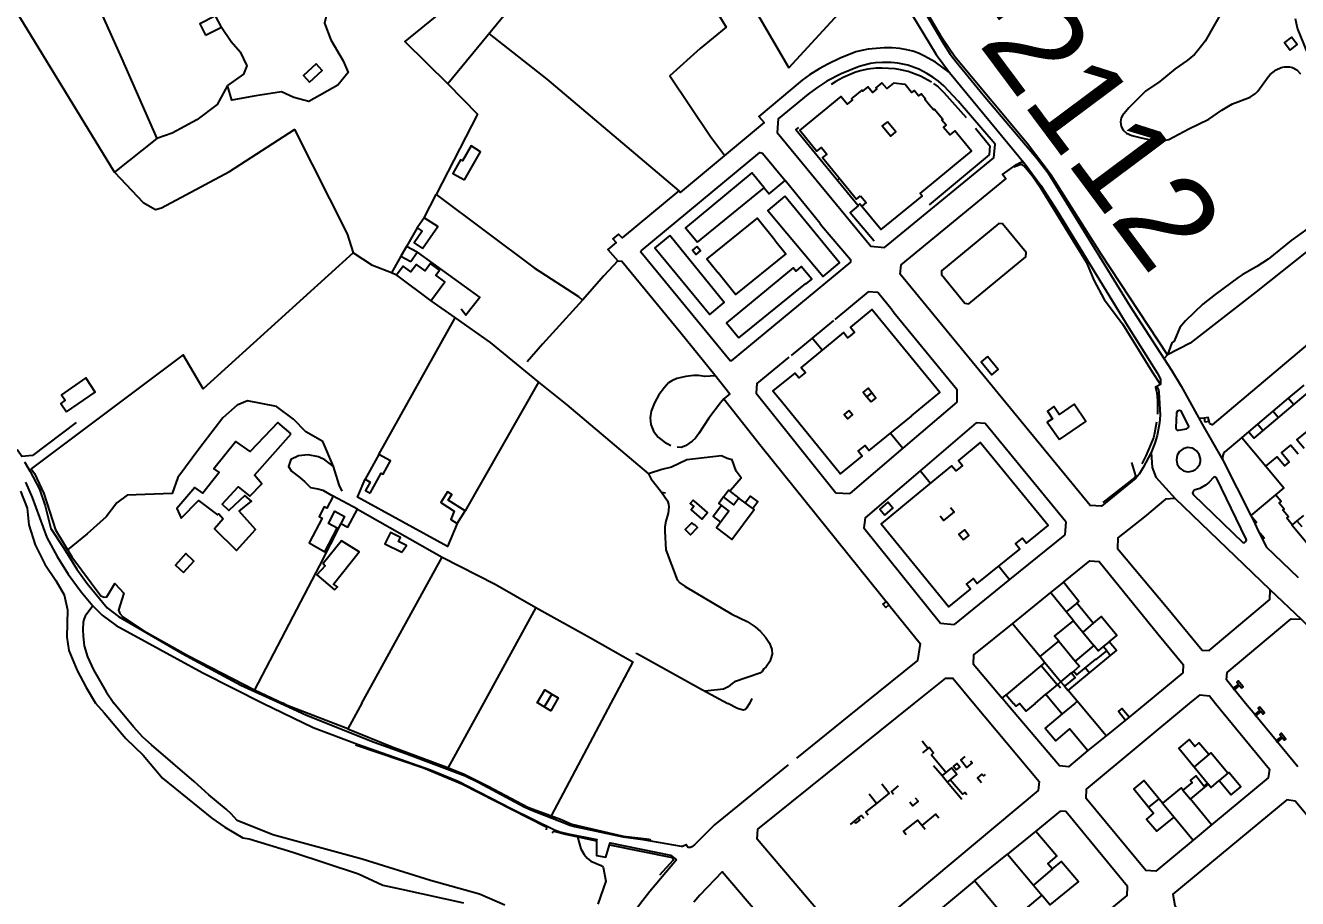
# Model space of a CAD drawing. Header units: millimetres. Extents: x 487814 to 495125, y 4392873 to 4398925.
# Drawn here: x 491349 to 491882, y 4397123 to 4397489 of the extents above; entities that cross this region are included whole.
import ezdxf

# ---------------------------------------------------------------- set-up
doc = ezdxf.new("R2010")
doc.units = ezdxf.units.MM
doc.layers.add('Cartografia_Base', color=8, linetype='Continuous')
doc.layers.add('Texto_Cartografia_Territorial', color=7, linetype='Continuous')
doc.styles.get("Standard").update_dxf_attribs({"font": 'arial.ttf'})

msp = doc.modelspace()

# ---------------------------------------------------------------- linework, layer by layer
at = {"layer": 'Cartografia_Base'}
for p, q in [((491681.73, 4397406.1, 125.61), (491667.26, 4397423.96, 126.45)), ((491690.06, 4397424.94, 127.32), (491689.14, 4397424.12, 127.32)), ((491516.1, 4397408.31, 136.35), (491521.17, 4397418.14, 135.92)), ((491513.2, 4397404.23, 136.35), (491508.72, 4397396.37, 136.41)), ((491681.73, 4397406.1, 126.38), (491682.45, 4397405.21, 126.37)), ((491506.4, 4397392.31, 136.44), (491502.43, 4397385.35, 136.5)), ((491504.57, 4397384.36, 135.17), (491502.43, 4397385.35, 136.5)), ((491518.91, 4397373.64, 135.17), (491529.07, 4397366.49, 134.14)), ((491497.18, 4397309.34, 133.88), (491529.07, 4397366.49, 134.14)), ((491687.48, 4397365.36, 126.01), (491678.58, 4397358.02, 126.2)), ((491712.13, 4397369.65, 124.33), (491713.5, 4397367.97, 124.33)), ((491713.5, 4397367.97, 125.6), (491739.22, 4397336.7, 125.62)), ((491678.58, 4397358.02, 126.2), (491669.82, 4397350.79, 126.39)), ((491682.73, 4397352.98, 126.81), (491678.58, 4397358.02, 126.2)), ((491739.22, 4397336.7, 124.47), (491739.15, 4397331.23, 124.39)), ((491884.51, 4397338.36, 126.98), (491877.94, 4397332.83, 126.48)), ((491739.15, 4397331.23, 125.11), (491716.49, 4397311.89, 125.46)), ((491877.94, 4397332.83, 126.48), (491871.49, 4397327.39, 125.08)), ((491880.16, 4397330.23, 126.48), (491877.94, 4397332.83, 126.48)), ((491842.7, 4397324.52, 122.47), (491840.61, 4397324.39, 122.49)), ((491871.49, 4397327.39, 125.08), (491865.13, 4397322.03, 124.68)), ((491873.7, 4397324.77, 125.08), (491871.49, 4397327.39, 125.08)), ((491711.4, 4397318.25, 126.74), (491716.49, 4397311.89, 125.46)), ((491865.13, 4397322.03, 124.68), (491861.33, 4397318.8, 124.27)), ((491867.32, 4397319.4, 124.68), (491865.13, 4397322.03, 124.68)), ((491657.2, 4397312.82, 126.69), (491707.28, 4397250.59, 125.48)), ((491716.49, 4397311.89, 125.46), (491694.38, 4397293.02, 125.81)), ((491728.02, 4397297.28, 126.1), (491723.79, 4397302.48, 126.02)), ((491688.48, 4397293.29, 124.87), (491694.38, 4397293.02, 124.64)), ((491488.22, 4397286.47, 134.83), (491523.62, 4397266.3, 133.35)), ((491784.83, 4397281.15, 123.19), (491784.34, 4397275.67, 123.19)), ((491862.3, 4397283.81, 126.68), (491863.93, 4397280.38, 126.68)), ((491881.61, 4397281.54, 126.99), (491879.61, 4397279.86, 126.97)), ((491784.34, 4397275.67, 124.01), (491761.21, 4397256.95, 124.3)), ((491865.34, 4397277.41, 126.68), (491867.1, 4397273.83, 126.77)), ((491490, 4397205.17, 127.88), (491523.62, 4397266.3, 133.35)), ((491756.69, 4397262.54, 126.09), (491761.21, 4397256.95, 124.3)), ((491761.21, 4397256.95, 124.3), (491737.99, 4397238.17, 124.61)), ((491783.79, 4397255.88, 124.57), (491778.43, 4397251.57, 124.57)), ((491707.28, 4397250.59, 124.54), (491709.54, 4397247.77, 124.54)), ((491870.38, 4397252.6, 122.18), (491883.4, 4397240.41, 122.17)), ((491789.38, 4397247.05, 123.97), (491784.98, 4397243.47, 123.97)), ((491732.33, 4397238.75, 123.78), (491737.99, 4397238.17, 123.65)), ((491788.04, 4397239.7, 125.32), (491791.87, 4397234.99, 125.32)), ((491796.23, 4397238.65, 125.82), (491791.87, 4397234.99, 125.32)), ((491791.87, 4397234.99, 125.32), (491796.51, 4397229.3, 125.33)), ((491781.83, 4397231.22, 125.44), (491788.75, 4397222.86, 125.44)), ((491802.94, 4397230.97, 125.25), (491800.5, 4397228.93, 125.25)), ((491802, 4397227.14, 125.23), (491803.58, 4397225.25, 125.24)), ((491605.09, 4397226.19, 125.77), (491604.82, 4397225.7, 125.77)), ((491776.08, 4397222.22, 125.47), (491782.77, 4397214.21, 125.47)), ((491788.17, 4397218.69, 125.48), (491787.17, 4397217.87, 125.48)), ((491792.98, 4397219.99, 125.57), (491794.71, 4397217.92, 125.59)), ((491445.04, 4397210.76, 127.53), (491456.96, 4397205.17, 127.36)), ((491781.18, 4397212.88, 125.29), (491776.5, 4397208.98, 125.29)), ((491784.3, 4397212.38, 125.52), (491785.81, 4397210.57, 125.52)), ((491854.94, 4397211.46, 128.46), (491855.43, 4397210.88, 128.46)), ((491653.33, 4397207.23, 124.79), (491652.38, 4397205.16, 124.79)), ((491789.61, 4397206, 125.53), (491788.61, 4397205.16, 125.53)), ((491378.54, 4397205.17, 124.37), (491382.05, 4397201.2, 124.37)), ((491540.9, 4397205.17, 126.26), (491526.22, 4397178.25, 124.74)), ((491594.24, 4397205.17, 126.11), (491569.32, 4397158.03, 124.48)), ((491700.44, 4397205.17, 124.08), (491671.96, 4397182.18, 124.46)), ((491788.61, 4397205.16, 125.53), (491783.33, 4397200.75, 125.04)), ((491863.93, 4397200.52, 128.45), (491864.42, 4397199.92, 128.45)), ((491811.29, 4397199.35, 126.83), (491809.81, 4397198.14, 126.8)), ((491724.63, 4397189.45, 123.34), (491727.23, 4397186.27, 123.38)), ((491801.68, 4397191.56, 125.08), (491794.03, 4397185.37, 125.08)), ((491872.94, 4397189.54, 128.44), (491873.42, 4397188.94, 128.44)), ((491724.98, 4397184.43, 123.38), (491727.23, 4397186.27, 123.38)), ((491729.41, 4397179.17, 123.38), (491733.02, 4397174.89, 123.38)), ((491844.66, 4397183.69, 125.22), (491838.52, 4397178.61, 125.22)), ((491852.7, 4397175.88, 125.18), (491849.03, 4397172.81, 125.18)), ((491735.3, 4397172.18, 123.3), (491741.25, 4397165.1, 122.93)), ((491833.81, 4397168.85, 124.76), (491836.98, 4397165.01, 124.8)), ((491844.16, 4397171.79, 124.46), (491844.58, 4397171.28, 124.46)), ((491823.77, 4397165.24, 125.28), (491819.48, 4397161.73, 125.28)), ((491825.33, 4397163.37, 124.81), (491830.19, 4397157.53, 124.8)), ((491696.22, 4397155.87, 126.38), (491694.47, 4397154.49, 126.38)), ((491725.87, 4397152.35, 127.87), (491724.47, 4397154.07, 127.87)), ((491845.83, 4397154.26, 124.39), (491838.19, 4397147.92, 124.39)), ((491610.53, 4397148.35, 123.47), (491610.89, 4397147.59, 123.53)), ((491772.28, 4397151.71, 125.39), (491760.41, 4397142.09, 125.59)), ((491746.52, 4397130.81, 125.84), (491760.41, 4397142.09, 125.59)), ((491760.41, 4397142.09, 125.59), (491771.23, 4397129.12, 124.55)), ((491779.25, 4397135.85, 124.11), (491771.23, 4397129.12, 124.55)), ((491771.23, 4397129.12, 124.55), (491774.78, 4397124.87, 124.55))]:
    msp.add_line(p, q, dxfattribs=at)
for points in [[(491655.03, 4397689.78, 129.11), (491663.43, 4397630.54, 126.64), (491667.38, 4397600.78, 126.11), (491670.56, 4397579.96, 126.13), (491672.18, 4397576.18, 126.01), (491674.92, 4397570.9, 125.88), (491689.6, 4397545.57, 125.09), (491717.82, 4397497.6, 124.97), (491730.56, 4397476.75, 124.55), (491736.08, 4397469.13, 124.44), (491767.79, 4397430.83, 123.46), (491774.36, 4397421.89, 123.33), (491781.13, 4397411.3, 123.06), (491811.22, 4397362.37, 122.67), (491823.11, 4397343.43, 122.52), (491824.45, 4397340.78, 122.45), (491824.41, 4397338.65, 122.45)], [(491660.04, 4397689.99, 129.65), (491665.8, 4397648.14, 128.03), (491675.68, 4397579.38, 125.91), (491676.8, 4397576.94, 125.91), (491685.7, 4397561.45, 125.63), (491707.87, 4397524.45, 124.93), (491718.52, 4397506.16, 124.39), (491723.36, 4397498.52, 124.8), (491733.74, 4397480.98, 124.51), (491736.39, 4397476.93, 124.44), (491738.84, 4397473.63, 124.33), (491750.2, 4397459.87, 124.07), (491772.56, 4397433.41, 123.6), (491777.29, 4397427.35, 123.41), (491811.6, 4397371.54, 122.57), (491829.05, 4397344.62, 122.52), (491833.1, 4397337.96, 122.52), (491840.4, 4397324.83, 122.45), (491841.83, 4397321.95, 122.45), (491850.56, 4397306.88, 122.43), (491862.3, 4397283.81, 122.52)], [(491668.79, 4397471.21, 127.75), (491707.15, 4397513.06, 127.14), (491675.61, 4397567.18, 128.2), (491674, 4397569.65, 127.97), (491672.3, 4397570.12, 127.99), (491669.54, 4397570.38, 127.81), (491666.59, 4397569.88, 127.81), (491646.42, 4397552.02, 130.33), (491636.5, 4397542.43, 131.41), (491635.13, 4397538.13, 132.46), (491631.47, 4397535.34, 132.76), (491668.79, 4397471.21, 127.75)], [(491576.6, 4397537.98, 136.01), (491582.89, 4397533.45, 134.72), (491526.05, 4397464.39, 134.16)], [(491911.28, 4397420.3, 134.76), (491913.43, 4397410.48, 133.84), (491905.61, 4397405.25, 132.99), (491900.08, 4397405.36, 129.89), (491896.48, 4397402.74, 128.44), (491864.49, 4397377.39, 125.22), (491836.85, 4397355.93, 123.84), (491827.38, 4397351.05, 123.84), (491799.57, 4397393.22, 124.15), (491778.63, 4397426.23, 124.03), (491768.64, 4397439.41, 124.69), (491738.32, 4397475.69, 125.34), (491733.02, 4397483.53, 125.34), (491718.72, 4397507.78, 125.34), (491702.74, 4397536, 126.1)], [(491426.1, 4397503.04, 128.1), (491438.22, 4397509.78, 128.36), (491468.33, 4397530.67, 128.95), (491481.36, 4397509.1, 129.5), (491485.18, 4397501.24, 129.69), (491475.74, 4397495.63, 129.71), (491474.39, 4397489.79, 129.78), (491477.09, 4397482.82, 129.93), (491482.25, 4397474.06, 130), (491484.28, 4397469.12, 130), (491480.01, 4397463.95, 130), (491467.88, 4397456.99, 129.91), (491461.59, 4397458.78, 129.6), (491456.42, 4397461.03, 129.32), (491445.64, 4397459.46, 128.71), (491435.53, 4397457.66, 128.2), (491433.73, 4397463.73, 128.11)], [(491619.88, 4397526.33, 131.39), (491629.06, 4397510.5, 130.65), (491642.58, 4397488.22, 129.7), (491631.71, 4397479.21, 130), (491618.98, 4397467.8, 130.19), (491635.95, 4397442.35, 127.85), (491641.89, 4397434.55, 127.04)], [(491370.21, 4397517.81, 130.95), (491389.43, 4397475.16, 130.42), (491404.13, 4397441.63, 130.15), (491386.5, 4397427.51, 129.28), (491342.21, 4397500.03, 129.96)], [(491523, 4397494.36, 134.03), (491508.08, 4397482.18, 132.58), (491526.05, 4397464.39, 134.16)], [(491851.2, 4397496.51, 125), (491843.2, 4397482.37, 124.63), (491840.1, 4397478.37, 124.49), (491838.64, 4397476.78, 124.43), (491835.56, 4397474.2, 124.31), (491830.63, 4397470.74, 124.1), (491824.15, 4397465.47, 123.77), (491818.17, 4397461.33, 123.48), (491811.15, 4397454.46, 123.08), (491808.48, 4397451.19, 122.95), (491808.02, 4397450.28, 122.95), (491807.67, 4397448.53, 122.95), (491807.95, 4397446.59, 122.94), (491808.76, 4397445.06, 122.92), (491810.19, 4397443.83, 122.88), (491812.5, 4397442.76, 122.84), (491816.31, 4397441.8, 122.84), (491822.88, 4397440.51, 122.99), (491825.36, 4397440.55, 123.06), (491827.98, 4397441.21, 123.15), (491836.3, 4397445.61, 123.51), (491844.73, 4397449.63, 123.86), (491850.17, 4397453.44, 124.13), (491852.86, 4397455.16, 124.25), (491854.6, 4397456.07, 124.33), (491861.98, 4397458.85, 124.64), (491864.29, 4397460.46, 124.76), (491865.2, 4397461.33, 124.82), (491869.51, 4397467.43, 125.26), (491870.37, 4397468.37, 125.45), (491872.82, 4397470.33, 125.88), (491875.03, 4397471.26, 126.18), (491876.42, 4397471.59, 126.37), (491878.54, 4397471.6, 126.62), (491879.66, 4397471.33, 126.75), (491881.52, 4397470.31, 126.94), (491883.13, 4397468.65, 127.01)], [(491424.6, 4397484.79, 134.6), (491431.19, 4397488.2, 134.6), (491428.71, 4397492.97, 134.6), (491422.12, 4397489.56, 134.6), (491424.6, 4397484.79, 134.6)], [(491431.19, 4397488.2, 128), (491435.3, 4397482.15, 128.2), (491439.12, 4397477.88, 128.39), (491441.82, 4397472.04, 128.52), (491440.47, 4397468.44, 128.45), (491433.73, 4397463.73, 128.11)], [(491893.22, 4397459.64, 127.85), (491881.77, 4397487.8, 126.97), (491880.95, 4397491.65, 126.87)], [(491543.32, 4397485.37, 133.95), (491567.46, 4397466.35, 133.54), (491622.82, 4397419.67, 129.43), (491598.97, 4397399.98, 128.88), (491597.52, 4397401.54, 129.22), (491595.12, 4397399.56, 130.17), (491596.45, 4397397.98, 129.32), (491593.08, 4397395.16, 129.39), (491597.19, 4397390.34, 128.99), (491591.36, 4397384.02, 129.46), (491582.46, 4397373.96, 130.15)], [(491878.73, 4397478.56, 126.64), (491881.75, 4397480.88, 126.97), (491879.35, 4397484.01, 126.7), (491876.33, 4397481.69, 126.37), (491878.73, 4397478.56, 126.64)], [(491736.08, 4397469.13, 124.44), (491730.29, 4397473.5, 124.58), (491725.36, 4397476.23, 124.76), (491723.07, 4397477.27, 124.77), (491720.68, 4397478.08, 124.83), (491718.18, 4397478.72, 124.91), (491715.36, 4397479.17, 125), (491712.09, 4397479.46, 125.15), (491708.77, 4397479.52, 125.29), (491702.04, 4397478.96, 125.38), (491699.34, 4397478.45, 125.39), (491696.93, 4397477.77, 125.45), (491690.38, 4397475.19, 125.73), (491685.19, 4397472.7, 125.94), (491681.46, 4397470.66, 125.99), (491677.48, 4397468.23, 126.21), (491674.4, 4397465.98, 126.39), (491656.31, 4397450.8, 127.02), (491658.51, 4397448.28, 126.93), (491623.35, 4397419.03, 127.74), (491622.82, 4397419.67, 127.74)], [(491468.15, 4397465.19, 134.48), (491473.42, 4397470.01, 134.48), (491470.91, 4397472.75, 134.48), (491465.64, 4397467.94, 134.48), (491468.15, 4397465.19, 134.48)], [(491739.79, 4397457.23, 124.32), (491733.75, 4397463.56, 124.6), (491731.44, 4397465.6, 124.69), (491729.07, 4397467.3, 124.78), (491726.59, 4397468.83, 124.88), (491723.3, 4397470.54, 125), (491718.67, 4397472.19, 125.09), (491714.44, 4397473.09, 125.21), (491711.66, 4397473.33, 125.27), (491708.02, 4397473.41, 125.36), (491705.08, 4397473.26, 125.43), (491703.04, 4397472.97, 125.52), (491698.22, 4397471.67, 125.71), (491690.73, 4397468.68, 125.96), (491684.76, 4397465.53, 126.12), (491680.54, 4397462.84, 126.25), (491676.95, 4397460.18, 126.25), (491664.38, 4397449.84, 126.87), (491663.9, 4397444.09, 126.99), (491703.13, 4397396.47, 124.61), (491708.85, 4397395.89, 124.4), (491754.69, 4397433.54, 123.75), (491755.22, 4397439.18, 123.86), (491739.79, 4397457.23, 124.32)], [(491728.51, 4397465.17, 126.13), (491723.99, 4397467.62, 126.23), (491718.8, 4397469.56, 126.37), (491715.6, 4397470.34, 126.46), (491713.32, 4397470.72, 126.52), (491707.73, 4397471.05, 126.66), (491705.36, 4397470.95, 126.72), (491701.96, 4397470.53, 126.81), (491698.73, 4397469.84, 126.89), (491696.52, 4397469.19, 126.95), (491691.51, 4397467.14, 127.09), (491688.51, 4397465.49, 127.18), (491686.51, 4397464.17, 127.24)], [(491433.73, 4397463.73, 128.11), (491429.46, 4397455.86, 127.89), (491420.93, 4397449.35, 127.76), (491410.59, 4397443.73, 127.56), (491404.13, 4397441.63, 127.47)], [(491526.05, 4397464.39, 134.16), (491538.48, 4397451.69, 134.45), (491521.17, 4397418.14, 135.92)], [(491698.88, 4397417.52, 123.75), (491701.19, 4397414.71, 123.41), (491699.44, 4397413.28, 125.93), (491707.48, 4397403.42, 124.51), (491724.6, 4397417.49, 124.57), (491723.8, 4397418.48, 124.64), (491745.33, 4397436.27, 124.32), (491738.37, 4397444.79, 125.01), (491736.23, 4397443.05, 125.04), (491733.61, 4397446.2, 125.3), (491734.71, 4397447.11, 125.28), (491732.94, 4397449.24, 125.45), (491733.24, 4397449.5, 125.45), (491729.61, 4397453.86, 125.46), (491729.33, 4397453.62, 125.47), (491727.56, 4397455.72, 125.57), (491725.8, 4397457.86, 125.67), (491726.07, 4397458.08, 125.66), (491724.21, 4397460.31, 125.53), (491723.14, 4397459.43, 125.57), (491721.26, 4397461.68, 125.27), (491720.25, 4397460.85, 125.34), (491717.54, 4397464.1, 125.31), (491712.59, 4397464.67, 125.39), (491709.87, 4397462.46, 125.77), (491707.73, 4397464.89, 125.34), (491705.26, 4397462.84, 125.97), (491705.64, 4397462.38, 125.97), (491703.83, 4397460.87, 126.08), (491701.92, 4397463.16, 126.1), (491699.73, 4397461.34, 126.25), (491699.34, 4397461.82, 126.25), (491695.63, 4397458.74, 126.32), (491695, 4397458.21, 126.32), (491695.41, 4397457.72, 126.31), (491693.24, 4397455.93, 126.29), (491690.66, 4397459.09, 126.3), (491673.43, 4397445.03, 127.12), (491680.56, 4397436.29, 125.96), (491682.45, 4397437.85, 125.98), (491684.71, 4397435.07, 125.97), (491682.95, 4397433.63, 125.94), (491697.22, 4397416.16, 124.83), (491698.88, 4397417.52, 123.75)], [(491729.46, 4397464.53, 126.07), (491731.36, 4397463.19, 126.64), (491733.76, 4397460.77, 126.42), (491743.08, 4397450.42, 125.62)], [(491993.02, 4397453.85, 140.36), (491992.45, 4397452.38, 140.36), (491994.71, 4397451.5, 140.5), (491995.63, 4397447.65, 140.24), (491846.13, 4397321.76, 122.41), (491845.09, 4397322.11, 122.59), (491844.78, 4397323.25, 122.59)], [(491386.5, 4397427.51, 127.02), (491398.47, 4397414.76, 127.22), (491403.63, 4397411.84, 127.46), (491406.11, 4397412.51, 127.55), (491434.63, 4397427.79, 128.35), (491461.82, 4397445.31, 129.63), (491483.83, 4397401.73, 130.94), (491486.33, 4397393.71, 131.18)], [(491672.84, 4397446.2, 127.37), (491671.73, 4397445.29, 127.25), (491697.82, 4397413.54, 125.93), (491698.61, 4397414.25, 125.93), (491699.44, 4397413.28, 125.93)], [(491710.09, 4397448.56, 129.11), (491707.95, 4397446.8, 129.11), (491711.46, 4397442.54, 129.11), (491713.6, 4397444.31, 129.11), (491710.09, 4397448.56, 129.11)], [(491746.92, 4397445.93, 125.34), (491753, 4397438.46, 125.4), (491752.65, 4397434.69, 125.42), (491727.59, 4397413.84, 125.42)], [(491532.97, 4397424.2, 133.03), (491539.64, 4397436.04, 132.86), (491535.77, 4397438.54, 132.66), (491532.16, 4397432.15, 132.76), (491531.37, 4397432.6, 132.72), (491528.16, 4397426.9, 132.8), (491532.97, 4397424.2, 133.03)], [(491682.45, 4397405.21, 125.61), (491694.7, 4397390.98, 124.99), (491694.65, 4397389.75, 124.51), (491644.66, 4397348.48, 125.96), (491644.29, 4397348.47, 125.99), (491606.9, 4397394.01, 127.76), (491607.02, 4397394.55, 127.77), (491656.66, 4397435.64, 125.61), (491657.77, 4397435.46, 125.61), (491667.26, 4397423.96, 126.45)], [(491820.5, 4397310.1, 122.65), (491817.24, 4397303.8, 122.67), (491815.52, 4397301.05, 122.74), (491814.18, 4397299.44, 122.82), (491799.72, 4397287.69, 123.04), (491795.04, 4397288.03, 123.38), (491715.39, 4397384.75, 124.45), (491715.85, 4397388.68, 124.45), (491759.67, 4397424.65, 123.61), (491758.29, 4397426.45, 123.61), (491764.18, 4397430.7, 123.58), (491765.62, 4397431.52, 123.53), (491766.34, 4397431.74, 123.5), (491767.16, 4397431.45, 123.46)], [(491763.05, 4397429.64, 123.86), (491766.09, 4397430.85, 123.94), (491767.3, 4397430.13, 124.06), (491770.67, 4397426.01, 124.04), (491774.07, 4397421.18, 123.95), (491793.48, 4397389.66, 123.49), (491796.54, 4397382.29, 123.33), (491800.87, 4397374.15, 123.3), (491808.51, 4397363.97, 123.24), (491820.99, 4397343.89, 123.04), (491824.41, 4397338.65, 123.01), (491822.36, 4397337.43, 123.01), (491822.98, 4397335.06, 123.01), (491823.19, 4397331.89, 123.01), (491823.26, 4397326.24, 123.02)], [(491630.52, 4397398.15, 127.04), (491658.54, 4397420.94, 126.58), (491653.39, 4397427.15, 126.45), (491625.57, 4397404.14, 127.2), (491630.52, 4397398.15, 127.04)], [(491658.54, 4397420.94, 126.58), (491660.6, 4397418.45, 126.62), (491667.26, 4397423.96, 126.45)], [(491521.17, 4397418.14, 135.92), (491562.19, 4397387.39, 133.38), (491580.73, 4397375.46, 130.23), (491582.46, 4397373.96, 130.15)], [(491667.18, 4397417.45, 126.25), (491660.04, 4397411.49, 126.65), (491683.18, 4397383.76, 124.97), (491690.08, 4397389.51, 125.05), (491667.18, 4397417.45, 126.25)], [(491697.9, 4397413.45, 125.57), (491694.5, 4397410.66, 125.57), (491704.56, 4397398.72, 124.46)], [(491515.36, 4397395.5, 132.95), (491521.86, 4397404.67, 133.29), (491516.1, 4397408.31, 132.96), (491513.2, 4397404.23, 132.79), (491515.32, 4397402.72, 132.92), (491511.93, 4397397.94, 132.71), (491515.36, 4397395.5, 132.95)], [(491662.99, 4397398.96, 125.95), (491655.52, 4397408.25, 126.57), (491634.41, 4397391.25, 126.78), (491639.18, 4397385.32, 125.86)], [(491744.15, 4397372.42, 125.29), (491768.05, 4397392.08, 125.35), (491768.17, 4397393.86, 125.28), (491758.29, 4397405.89, 125.27), (491756.71, 4397405.94, 125.27), (491732.7, 4397386.21, 125.36), (491732.69, 4397384.62, 125.39), (491742.53, 4397372.6, 125.28), (491744.15, 4397372.42, 125.29)], [(491886.2, 4397403.83, 124.94), (491879.21, 4397398.89, 124.64), (491869.51, 4397391.12, 124.17), (491864.77, 4397387.97, 123.89), (491858.64, 4397384.55, 123.55), (491856.97, 4397383.41, 123.46), (491847.32, 4397376.26, 122.9), (491842.12, 4397372.21, 122.6), (491834.9, 4397365.29, 122.56), (491832.59, 4397362.4, 122.58), (491830.12, 4397356.81, 122.57), (491829.19, 4397356, 122.56), (491827.38, 4397351.05, 122.54), (491825.93, 4397349.42, 122.53)], [(491619.05, 4397400.99, 127.38), (491612.77, 4397395.81, 127.54), (491635.71, 4397367.92, 126.4), (491641.75, 4397372.89, 126.22), (491619.05, 4397400.99, 127.38)], [(491662.99, 4397398.96, 125.86), (491667.53, 4397393.33, 125.8), (491646.42, 4397376.33, 125.92), (491639.18, 4397385.32, 125.93)], [(491502.43, 4397385.35, 136.5), (491494.54, 4397388.44, 134.72), (491486.33, 4397393.71, 133.08), (491423.55, 4397336.82, 129.39), (491415.22, 4397350.99, 128.74), (491351.58, 4397303.35, 126.39), (491352.93, 4397301.31, 126.38), (491356.85, 4397293.01, 127.03), (491361.68, 4397277.71, 127.53), (491368.56, 4397266.43, 127.56), (491380.65, 4397250.19, 127.3), (491382.16, 4397249.55, 127.3), (491383.21, 4397249.72, 127.41), (491386.62, 4397255.32, 128.02), (491390.3, 4397251.32, 128.36), (491388.18, 4397244.16, 128.21), (491388.65, 4397242.7, 127.98), (491389.97, 4397241.4, 127.91), (491398.75, 4397235.52, 127.56), (491417.43, 4397224.99, 127.79), (491445.04, 4397210.76, 127.53)], [(491510.49, 4397390.15, 137.68), (491513.11, 4397394, 137.68), (491508.72, 4397396.37, 137.68), (491506.4, 4397392.31, 137.68), (491510.49, 4397390.15, 137.68)], [(491513.11, 4397394, 136.66), (491539.45, 4397374.99, 135.82), (491533.6, 4397367.67, 135.82), (491531.66, 4397370.07, 135.86)], [(491630.28, 4397396.32, 127.01), (491628.46, 4397394.77, 127.04), (491630, 4397392.97, 126.94), (491631.82, 4397394.53, 126.81), (491630.28, 4397396.32, 127.01)], [(491518.91, 4397373.64, 132.77), (491524.73, 4397381.55, 133.25), (491520.93, 4397384.39, 133.1), (491522.52, 4397386.51, 133.23), (491518.83, 4397389.27, 133.08), (491516.47, 4397386.11, 132.89), (491512.86, 4397388.81, 132.74), (491510.53, 4397385.7, 132.55), (491507.34, 4397388.07, 132.43), (491504.57, 4397384.36, 132.2), (491518.91, 4397373.64, 132.77)], [(491597.19, 4397390.34, 127.97), (491598.95, 4397390.19, 127.68), (491623.52, 4397360.26, 126.56), (491637.81, 4397342.63, 125.93), (491644.04, 4397334.66, 125.81), (491641.58, 4397332.6, 125.97), (491657.2, 4397312.82, 125.97)], [(491647.88, 4397358.2, 125.84), (491675.93, 4397380.94, 125.14), (491676.09, 4397380.77, 125.14), (491678.39, 4397382.66, 125.1), (491674.01, 4397387.97, 125.36), (491671.71, 4397386.07, 125.39), (491670.57, 4397387.45, 125.45), (491642.7, 4397364.47, 125.98), (491647.88, 4397358.2, 125.84)], [(491370.45, 4397322.74, 127.42), (491352.04, 4397308.86, 127), (491347.66, 4397308.44, 126.93), (491345.77, 4397311.08, 126.78), (491341.56, 4397314.17, 127.07), (491332.09, 4397320.28, 126.84), (491329.9, 4397323.19, 126.61), (491327.85, 4397321.46, 126.61), (491302.35, 4397329.62, 126.57), (491280.45, 4397337.04, 126.54), (491274.85, 4397340.18, 126.92), (491264.12, 4397347.2, 127.3), (491232.03, 4397371.46, 129.5), (491224.77, 4397377.9, 129.16), (491221.71, 4397382.05, 129.16)], [(491712.13, 4397369.65, 125.6), (491706.04, 4397377.06, 125.6), (491702.1, 4397377.4, 125.7), (491688.11, 4397365.87, 126)], [(491582.46, 4397373.96, 130.15), (491565.66, 4397355.43, 130.54), (491559.3, 4397348.11, 131.61)], [(491529.07, 4397366.49, 134.14), (491543.75, 4397356.15, 132.66), (491564.02, 4397339.59, 130.72), (491533.3, 4397285.71, 130.8)], [(491665.75, 4397331.64, 125.92), (491690.51, 4397301.23, 125.88), (491699.59, 4397308.62, 125.6), (491697.88, 4397310.72, 125.7), (491700.77, 4397313.07, 125.61), (491702.39, 4397311.04, 125.51), (491720.25, 4397325.36, 124.88), (491720.16, 4397325.47, 124.89), (491732.09, 4397335.32, 124.65), (491703.63, 4397370, 124.81), (491694.58, 4397362.56, 125.08), (491696.29, 4397360.48, 125.18), (491694.51, 4397359.01, 125.22), (491693.43, 4397358.12, 125.25), (491691.64, 4397360.32, 125.14), (491673.97, 4397345.77, 125.72), (491675.74, 4397343.62, 125.78), (491672.94, 4397341.34, 125.8), (491671.26, 4397343.4, 125.74), (491662.18, 4397336.01, 126.04), (491665.75, 4397331.64, 125.92)], [(491668.83, 4397349.98, 126.46), (491655.45, 4397338.96, 126.69), (491655.08, 4397335.03, 126.68), (491688.48, 4397293.29, 126.13)], [(491752.05, 4397350.26, 124.43), (491749.38, 4397348.05, 124.16), (491753.81, 4397342.71, 124.45), (491756.48, 4397344.92, 124.44), (491752.05, 4397350.26, 124.43)], [(491908.95, 4397354.5, 128.74), (491863.53, 4397316.2, 122.79), (491861.33, 4397318.8, 122.76), (491858.5, 4397316.44, 122.36), (491868.56, 4397304.44, 123.04), (491873.24, 4397308.39, 123.19), (491876.49, 4397304.55, 123.63), (491878.36, 4397306.1, 124.08), (491875.13, 4397309.98, 123.52), (491879.02, 4397313.28, 123.96), (491882.12, 4397309.61, 124.45)], [(491366.4, 4397327.19, 126.22), (491378.35, 4397335.46, 126.81), (491374.49, 4397341.37, 126.69), (491364.19, 4397334.25, 126.18), (491365.77, 4397331.98, 126.23), (491363.95, 4397330.72, 126.14), (491366.4, 4397327.19, 126.22)], [(491564.02, 4397339.59, 131.06), (491575.91, 4397330.09, 129.66), (491610.1, 4397301.26, 129.53)], [(491638.09, 4397342.26, 125.9), (491633.68, 4397341.93, 125.96), (491630.94, 4397342.39, 126.15), (491629.04, 4397342.38, 126.2), (491625.67, 4397341.93, 126.2), (491621.9, 4397341.06, 126.33), (491619.78, 4397340.19, 126.49), (491618.41, 4397339.24, 126.67), (491616.7, 4397337.35, 126.96), (491614.42, 4397334.22, 127.05), (491612.55, 4397330.92, 127.15), (491611.18, 4397327.5, 127.31), (491610.77, 4397324.65, 127.49), (491611.04, 4397321.85, 127.6), (491611.52, 4397320.4, 127.63), (491612.16, 4397319.1, 127.66), (491614.05, 4397316.62, 127.58), (491616.66, 4397314.57, 127.37), (491619.42, 4397313.12, 127.2)], [(491701.52, 4397333.5, 127.62), (491703.55, 4397335.11, 127.62), (491701.99, 4397337.07, 127.62), (491699.97, 4397335.46, 127.62), (491701.52, 4397333.5, 127.62)], [(491703.28, 4397331.3, 127.62), (491705.3, 4397332.92, 127.62), (491703.55, 4397335.11, 127.62), (491701.52, 4397333.5, 127.62), (491703.28, 4397331.3, 127.62)], [(491822.86, 4397337.73, 122.59), (491823.57, 4397336.42, 122.65), (491823.82, 4397335.45, 122.62), (491824.33, 4397325.76, 122.65), (491823.97, 4397322.59, 122.65), (491823.07, 4397317.27, 122.65), (491822.14, 4397314.11, 122.65)], [(491478.17, 4397304.29, 132.85), (491473.66, 4397314.79, 132.13), (491466.5, 4397318.77, 131.68), (491461.46, 4397324.07, 131.19), (491454.3, 4397329.37, 130.65), (491442.1, 4397331.76, 129.97), (491437.86, 4397329.91, 129.76), (491431.76, 4397324.6, 129.54), (491422.21, 4397312.14, 129.33), (491412.93, 4397299.68, 128.91), (491410.55, 4397293.05, 128.71), (491391.72, 4397292.25, 127.13), (491387.48, 4397289.07, 126.74), (491382.97, 4397283.23, 126.3), (491375.01, 4397276.07, 125.56), (491366.74, 4397269.4, 125)], [(491641.58, 4397332.6, 125.88), (491640.15, 4397331, 126.33), (491635.29, 4397324.54, 126.73), (491631.19, 4397318.05, 126.95), (491629.67, 4397316.13, 127.03), (491628.29, 4397314.86, 127.09), (491625.61, 4397312.95, 127.44), (491623.78, 4397312.29, 127.66), (491622.06, 4397312.31, 127.53)], [(491782.12, 4397315.64, 126.35), (491793.21, 4397323.1, 126.47), (491788.31, 4397330.39, 126.01), (491782.01, 4397326.08, 126.71), (491779.77, 4397329.4, 126.46), (491777.16, 4397327.5, 126.32), (491779.25, 4397324.2, 126.57), (491777.06, 4397322.79, 126.53), (491782.12, 4397315.64, 126.35)], [(491460.44, 4397317.89, 131.55), (491454.88, 4397322.73, 130.99), (491443.21, 4397310.57, 130.63), (491437.3, 4397314.7, 130.18), (491427.97, 4397303.28, 129.93), (491430.2, 4397301.74, 130.07), (491423.4, 4397293.19, 129.68), (491420.05, 4397295.47, 129.43), (491412.57, 4397286.76, 128.82), (491414.42, 4397282.65, 128.93), (491421.56, 4397290.09, 129.6), (491429.56, 4397284.02, 130), (491430.13, 4397284.53, 130), (491431.88, 4397282.39, 130), (491428.25, 4397278.21, 129.89), (491437.52, 4397269.16, 129.88), (491445.52, 4397277.92, 130.53), (491438.61, 4397285.53, 130.35), (491443.79, 4397289.84, 130.76), (491441.01, 4397292.17, 130.65), (491434.35, 4397285.84, 130.12), (491431.47, 4397288.56, 130.02), (491438.26, 4397295.78, 130.58), (491443.15, 4397291.89, 130.77), (491448.13, 4397297.04, 131.18), (491445.12, 4397300.63, 131), (491460.44, 4397317.89, 131.55)], [(491693.92, 4397327.79, 128.29), (491691.92, 4397326.11, 128.29), (491693.51, 4397324.2, 128.29), (491695.51, 4397325.88, 128.29), (491693.92, 4397327.79, 128.29)], [(491822.73, 4397322.8, 123.16), (491821.97, 4397318.18, 123.3), (491821.47, 4397316.33, 123.36), (491818.36, 4397308.71, 123.59), (491816.57, 4397305.44, 123.25)], [(491831.56, 4397327.46, 122.44), (491831.21, 4397326.74, 122.44), (491830.92, 4397320.49, 122.43), (491831.08, 4397319.93, 122.43), (491831.46, 4397319.56, 122.43), (491832.04, 4397319.43, 122.43), (491835.31, 4397320.06, 122.33), (491836.13, 4397320.65, 122.33), (491836.27, 4397321.17, 122.35), (491833.31, 4397327.14, 122.37), (491832.95, 4397327.54, 122.44), (491832.41, 4397327.74, 122.44), (491831.56, 4397327.46, 122.44)], [(491843, 4397322.92, 122.5), (491844.78, 4397323.25, 122.59), (491844.48, 4397324.85, 122.59), (491842.7, 4397324.52, 122.47), (491843, 4397322.92, 122.5)], [(491784.83, 4397281.15, 124.5), (491751.1, 4397322.26, 125.58), (491747.24, 4397322.54, 125.59), (491723.79, 4397302.48, 126.02)], [(491884.68, 4397311.78, 124.67), (491881.58, 4397315.44, 124.39), (491885.95, 4397319.12, 124.62)], [(491723.74, 4397293.75, 125.01), (491707.47, 4397280.3, 124.82), (491735.8, 4397245.51, 124.38), (491744.88, 4397252.9, 124.19), (491743.17, 4397255, 124.29), (491744.96, 4397256.46, 124.25), (491746.08, 4397257.35, 124.23), (491747.68, 4397255.34, 124.14), (491765.54, 4397269.64, 123.76), (491763.74, 4397271.89, 123.87), (491766.63, 4397274.25, 124.06), (491768.33, 4397272.17, 123.88), (491777.38, 4397279.6, 124.79), (491748.92, 4397314.28, 124.95), (491739.87, 4397306.85, 124.71), (491741.58, 4397304.76, 124.65), (491739.8, 4397303.29, 124.82), (491738.72, 4397302.42, 124.91), (491736.93, 4397304.6, 124.73), (491723.74, 4397293.75, 125.01)], [(491822.14, 4397314.11, 122.65), (491820.5, 4397310.1, 122.65), (491820.94, 4397303.8, 122.38), (491822.43, 4397299.87, 122.38), (491830.58, 4397290.86, 122.38)], [(491841.18, 4397307.45, 122.37), (491840.71, 4397309.29, 122.37), (491839.59, 4397310.82, 122.37), (491838.57, 4397311.56, 122.37), (491837.69, 4397311.94, 122.37), (491835.81, 4397312.17, 122.37), (491833.98, 4397311.68, 122.37), (491832.45, 4397310.56, 122.37), (491831.45, 4397308.97, 122.37), (491831.1, 4397307.1, 122.37), (491831.47, 4397305.24, 122.37), (491832.5, 4397303.65, 122.37), (491834.04, 4397302.54, 122.37), (491835.25, 4397302.16, 122.37), (491836.2, 4397302.09, 122.37), (491838.06, 4397302.46, 122.37), (491839.16, 4397303.09, 122.37), (491839.87, 4397303.72, 122.37), (491840.86, 4397305.33, 122.37), (491841.16, 4397306.56, 122.37), (491841.18, 4397307.45, 122.37)], [(491858.5, 4397316.44, 122.36), (491851.34, 4397310.39, 122.35), (491850.9, 4397309.79, 122.38), (491850.51, 4397308.86, 122.4), (491850.39, 4397307.84, 122.43), (491850.56, 4397306.88, 122.43)], [(491481.75, 4397293.98, 133.19), (491480.5, 4397296.59, 133.16), (491478.17, 4397304.29, 132.85), (491474.57, 4397307.07, 132.85), (491471.91, 4397308.34, 132.55), (491467.52, 4397309.17, 132.32), (491463.47, 4397308.8, 132.01), (491460.22, 4397307.25, 131.67), (491459.3, 4397304.32, 131.86), (491460.5, 4397302.27, 132.01), (491464.1, 4397299.7, 132.01), (491466.14, 4397297.92, 132.01), (491468.47, 4397295.52, 132.24), (491471.59, 4397294.98, 132.43), (491473.72, 4397294.35, 132.62), (491477.97, 4397291.85, 132.97)], [(491493.46, 4397293.08, 132.43), (491498.17, 4397301.52, 132.08), (491498.98, 4397301.07, 132.02), (491502.07, 4397306.61, 131.8), (491497.18, 4397309.34, 132.14), (491491.44, 4397299.04, 132.57), (491493.5, 4397297.77, 132.42), (491491.49, 4397294.18, 132.57), (491493.46, 4397293.08, 132.43)], [(491644.32, 4397294.38, 130.63), (491648.83, 4397299.54, 130.63), (491646.77, 4397302.36, 130.54), (491645.1, 4397307.12, 130.56), (491642.96, 4397307.64, 130.2), (491640.56, 4397308.68, 129.75), (491626.11, 4397307.05, 130.05), (491619.71, 4397304.07, 130.13), (491615.6, 4397303.05, 130.09), (491610.1, 4397301.26, 129.53)], [(491348.68, 4397306.17, 125.1), (491351.19, 4397302.24, 125.1), (491355.04, 4397294.82, 125.18), (491357.35, 4397287.83, 125.24), (491359.82, 4397278.28, 125.16), (491365.23, 4397270.16, 125), (491370.72, 4397261.32, 124.8), (491375.02, 4397255.38, 124.75), (491383.31, 4397245.19, 124.55), (491388.09, 4397241.55, 124.66), (491414.74, 4397225.96, 123.78), (491439.29, 4397212.72, 123.44), (491455.93, 4397205.17, 123.22)], [(491723.79, 4397302.48, 126.02), (491700.72, 4397282.74, 126.19), (491700.28, 4397278.66, 126.14), (491732.33, 4397238.75, 125.49)], [(491812.37, 4397305.91, 124.72), (491814, 4397300.42, 124.06), (491813.74, 4397299.72, 124.06), (491800.26, 4397289.26, 124.34)], [(491868.56, 4397304.44, 125.55), (491876.15, 4397295.39, 126.26), (491872.61, 4397292.44, 127.26)], [(491349.1, 4397297.75, 125.12), (491352, 4397291.31, 124.96), (491358.14, 4397274.63, 124.96), (491362.39, 4397266.63, 125.01), (491366.97, 4397259.19, 124.95), (491372.5, 4397251.82, 124.69), (491377.43, 4397245.93, 124.56), (491381.32, 4397242.06, 124.38), (491387.13, 4397237.78, 124.31), (491423.43, 4397217.98, 124.11), (491448.58, 4397205.17, 123.58)], [(491529.93, 4397280.42, 130.8), (491525.85, 4397270.76, 131.6), (491488.21, 4397291.41, 133.88), (491491.44, 4397299.04, 133.88)], [(491610.1, 4397301.26, 129.53), (491611, 4397299.22, 129.78), (491615.55, 4397293.52, 129.69), (491617.17, 4397293.28, 129.95)], [(491859.45, 4397272.38, 122.26), (491860.22, 4397272.85, 122.24), (491860.42, 4397273.43, 122.22), (491860.36, 4397273.87, 122.21), (491847.9, 4397299.57, 122.23), (491847.37, 4397299.91, 122.22), (491846.73, 4397299.8, 122.21), (491844.75, 4397297.6, 122.24), (491843.29, 4397296.41, 122.26), (491840.91, 4397295.1, 122.3), (491838.58, 4397294.37, 122.33), (491838.22, 4397294.13, 122.32), (491837.86, 4397293.26, 122.3), (491838.14, 4397292.54, 122.28), (491858.87, 4397272.48, 122.28), (491859.45, 4397272.38, 122.26)], [(491347.07, 4397293.95, 126.12), (491349.82, 4397286.88, 126.38), (491350.63, 4397279.82, 126), (491353.15, 4397271.46, 125.36), (491357.21, 4397263.36, 125.17), (491361.86, 4397256.56, 124.94), (491365.38, 4397250.57, 125.01), (491366.72, 4397244.35, 125.05), (491366.44, 4397232.79, 125.09), (491367.27, 4397227.24, 124.71), (491370.8, 4397218.85, 124.37), (491374.64, 4397211.82, 124.37), (491378.54, 4397205.17, 124.37)], [(491488.22, 4397286.47, 132.1), (491477.97, 4397291.85, 132.97), (491475.36, 4397286.86, 132.54), (491474.27, 4397287.43, 132.49), (491472.11, 4397283.31, 132.16), (491473.33, 4397282.68, 132.19), (491467.93, 4397272.38, 131.3), (491474.45, 4397268.62, 130.95), (491479.62, 4397278.49, 131.6), (491475.99, 4397280.39, 131.79), (491478.7, 4397285.55, 132.21), (491482.8, 4397283.4, 131.94), (491481.23, 4397280.4, 131.74), (491484.21, 4397278.84, 131.68), (491488.22, 4397286.47, 132.1)], [(491529.93, 4397280.42, 133.35), (491533.3, 4397285.71, 133.35), (491526.15, 4397290.26, 133.35), (491527.63, 4397292.58, 133.35), (491525.91, 4397293.68, 133.35), (491523.03, 4397289.16, 133.35), (491528.64, 4397285.59, 133.35), (491527.22, 4397282.15, 133.35), (491529.93, 4397280.42, 133.35)], [(491615.55, 4397293.52, 128.59), (491617.98, 4397289.87, 128.8), (491618.41, 4397288.57, 128.83), (491618.54, 4397287.35, 128.83), (491618.27, 4397284.78, 128.78), (491617.24, 4397281.39, 128.64), (491616.89, 4397279.1, 128.59), (491616.83, 4397277.19, 128.56), (491617.32, 4397269.41, 128.53), (491622.08, 4397256.8, 127.8), (491623.21, 4397255.58, 127.65), (491625.44, 4397254.01, 127.47), (491645.01, 4397242.53, 125.59), (491651.39, 4397239.38, 125.09), (491654.72, 4397237.2, 124.98), (491656.89, 4397235.27, 124.93), (491658.98, 4397232.91, 124.89), (491660.67, 4397230.41, 124.84), (491661.75, 4397227.67, 124.76), (491661.78, 4397225.75, 124.67), (491661.34, 4397223.96, 124.56), (491660.81, 4397222.73, 124.48), (491659.29, 4397220.48, 124.34), (491658.39, 4397219.6, 124.29), (491657.59, 4397218.47, 124.26), (491656.71, 4397217.85, 124.27), (491646.08, 4397214.2, 124.4), (491645.05, 4397213.5, 124.41), (491643.46, 4397212.04, 124.4), (491641.49, 4397211.03, 124.42), (491633.73, 4397210.29, 124.53)], [(491641.43, 4397291.52, 129.91), (491639.44, 4397288.86, 130.01), (491643.74, 4397285.64, 130.04), (491638.48, 4397278.62, 129.65), (491644.95, 4397273.77, 129.68), (491654.29, 4397286.25, 130), (491647.82, 4397291.1, 129.86), (491645.73, 4397288.31, 130.01), (491641.43, 4397291.52, 129.91)], [(491641.43, 4397291.52, 130.75), (491643.52, 4397294.32, 132.63), (491647.82, 4397291.1, 132.63)], [(491650.51, 4397289.08, 132.42), (491652.58, 4397291.84, 132.42), (491655.79, 4397289.45, 132.42), (491653.71, 4397286.68, 132.42)], [(491830.58, 4397290.86, 122.63), (491826.59, 4397290.56, 122.64), (491817.79, 4397283.2, 122.76), (491806.63, 4397274.39, 122.89), (491806.49, 4397270.02, 122.94), (491827.51, 4397244.86, 122.71), (491841.91, 4397227.36, 122.54), (491844.9, 4397227.31, 122.47), (491870.29, 4397248.57, 122.23), (491870.38, 4397252.6, 122.45), (491830.58, 4397290.86, 122.63)], [(491885.82, 4397272.08, 124.41), (491879.38, 4397279.69, 124.29), (491879.61, 4397279.86, 124.32), (491877.3, 4397282.63, 124.24), (491878.05, 4397283.25, 124.36), (491875.71, 4397286.06, 124.27), (491876.19, 4397286.45, 124.35), (491874.1, 4397288.97, 124.14), (491874.93, 4397289.66, 124.24), (491872.61, 4397292.44, 124.04), (491862.3, 4397283.81, 122.52), (491864.69, 4397280.94, 122.62), (491863.93, 4397280.38, 122.49), (491865.34, 4397277.41, 122.46), (491867.83, 4397274.41, 122.57), (491867.1, 4397273.83, 122.44), (491868.64, 4397270.71, 122.42), (491882.1, 4397257.87, 122.4)], [(491630.27, 4397288.95, 129.67), (491628.79, 4397290.21, 129.51), (491627.54, 4397288.73, 129.52), (491629.01, 4397287.48, 129.69), (491627.86, 4397286.12, 129.75), (491632.38, 4397282.26, 130.02), (491634.79, 4397285.07, 130.03), (491630.27, 4397288.95, 129.67)], [(491640.64, 4397287.95, 132.66), (491637.18, 4397283.29, 132.66), (491640.26, 4397280.98, 132.66)], [(491709, 4397283.89, 127.22), (491712.41, 4397286.8, 127.22), (491710.27, 4397289.31, 127.22), (491706.86, 4397286.42, 127.22), (491709, 4397283.89, 127.22)], [(491736.57, 4397287.13, 127.65), (491738.04, 4397285.35, 127.65), (491733.62, 4397281.69, 127.65), (491732.15, 4397283.47, 127.65)], [(491481.23, 4397280.4, 135.02), (491472.32, 4397262.8, 132.85), (491445.04, 4397210.76, 127.53)], [(491629.11, 4397279.8, 129.79), (491628.17, 4397280.73, 129.73), (491625.45, 4397277.95, 129.43), (491627.7, 4397275.73, 129.55), (491630.63, 4397278.73, 129.87), (491629.32, 4397280.01, 129.81), (491629.11, 4397279.8, 129.79)], [(491884.36, 4397283.83, 125.07), (491881.61, 4397281.54, 124.67), (491883.6, 4397279.16, 124.75)], [(491506.82, 4397268.36, 135.92), (491508.7, 4397271.21, 135.92), (491505.41, 4397272.86, 135.92), (491506.24, 4397274.53, 135.92), (491502.05, 4397276.62, 135.92), (491499.7, 4397271.93, 135.92), (491506.82, 4397268.36, 135.92)], [(491741.91, 4397273.57, 127.28), (491744.21, 4397275.41, 127.28), (491742.35, 4397277.74, 127.28), (491740.05, 4397275.9, 127.28), (491741.91, 4397273.57, 127.28)], [(491478.51, 4397252.62, 130.15), (491479.88, 4397253.93, 130.23), (491478.2, 4397255.07, 130.29), (491488.94, 4397268.58, 131.09), (491481.43, 4397273.13, 131.35), (491473.81, 4397263.66, 130.67), (491474.59, 4397262.68, 130.64), (491471.1, 4397258.96, 130.36), (491478.51, 4397252.62, 130.15)], [(491415.39, 4397259.89, 131.19), (491419.72, 4397264.71, 131.19), (491416.26, 4397267.82, 131.19), (491411.93, 4397263, 131.19), (491415.39, 4397259.89, 131.19)], [(491523.62, 4397266.3, 133.35), (491545.9, 4397254.98, 129.55), (491562.81, 4397245.33, 128.52), (491540.9, 4397205.17, 126.26)], [(491790.31, 4397205.17, 123.2), (491785.81, 4397210.57, 123.27), (491806.02, 4397227.26, 123.57), (491802.94, 4397230.97, 124.22), (491806.16, 4397233.6, 124.65), (491799.61, 4397241.48, 126.03), (491796.23, 4397238.65, 125.56), (491789.38, 4397247.05, 125.58), (491790.31, 4397247.83, 125.88), (491783.79, 4397255.88, 127.74), (491794.85, 4397264.85, 129.7), (491798.75, 4397264.46, 129.9), (491823.35, 4397234.23, 124.69), (491833.99, 4397221.38, 122.73), (491833.82, 4397217.97, 122.68), (491818.47, 4397205.17, 122.75)], [(491774, 4397224.72, 123.43), (491781.83, 4397231.22, 123.4), (491780.11, 4397233.28, 123.44), (491788.04, 4397239.7, 124.33), (491778.43, 4397251.57, 127.05), (491762.41, 4397238.59, 124.95), (491774, 4397224.72, 123.43)], [(491377.43, 4397245.93, 124.56), (491374.18, 4397241.65, 124.51), (491373.53, 4397240.31, 124.49), (491373.32, 4397238.93, 124.45), (491373.22, 4397236.01, 124.36), (491373.27, 4397233.22, 124.28), (491373.69, 4397229.21, 124.14), (491375.13, 4397224.62, 123.96), (491377.58, 4397219.2, 123.72), (491382.91, 4397209.91, 123.45), (491386.09, 4397205.17, 123.36)], [(491562.81, 4397245.33, 128.52), (491585.77, 4397232.59, 126.94), (491603.47, 4397222.56, 126.42), (491594.24, 4397205.17, 126.11)], [(491710.7, 4397246.32, 124.24), (491723.75, 4397230.2, 124.02), (491722.72, 4397223.12, 123.72), (491700.44, 4397205.17, 124.08)], [(491709.54, 4397247.77, 124.54), (491708.23, 4397246.73, 124.21), (491709.39, 4397245.28, 123.97), (491710.7, 4397246.32, 124.24), (491709.54, 4397247.77, 124.54)], [(491762.41, 4397238.59, 124.95), (491746.21, 4397225.48, 123.75), (491746, 4397221.67, 123.9), (491758.16, 4397207.37, 123.89)], [(491860.11, 4397205.16, 122.37), (491855.43, 4397210.88, 122.43), (491857.59, 4397212.64, 122.4), (491858.43, 4397211.62, 122.39), (491859.03, 4397212.12, 122.38), (491857.03, 4397214.55, 122.4), (491856.42, 4397214.06, 122.41), (491857.1, 4397213.24, 122.4), (491854.94, 4397211.46, 122.43), (491852.02, 4397215.02, 122.47), (491852.4, 4397218.07, 122.53), (491879.15, 4397240.54, 121.94), (491883.4, 4397240.41, 121.91), (491919.82, 4397205.16, 121.86)], [(491788.75, 4397222.86, 123.38), (491790.57, 4397220.67, 123.35), (491788.17, 4397218.69, 123.34), (491789.48, 4397217.11, 123.32), (491797.4, 4397223.65, 123.34), (491797.56, 4397223.44, 123.33), (491802, 4397227.14, 123.57), (491800.5, 4397228.93, 123.88), (491798.33, 4397227.12, 123.58), (491796.51, 4397229.3, 123.96), (491788.75, 4397222.86, 123.38)], [(491605.09, 4397226.19, 126.27), (491632.64, 4397210.88, 124.8), (491643.23, 4397205.16, 124.79)], [(491774, 4397224.72, 123.43), (491776.08, 4397222.22, 123.38), (491759.79, 4397208.75, 123.8)], [(491781.39, 4397213.04, 125.47), (491781.18, 4397212.88, 125.47), (491774.49, 4397220.9, 125.47)], [(491783.96, 4397212.79, 125.45), (491782.77, 4397214.21, 125.47), (491787.17, 4397217.87, 125.45), (491788.69, 4397216.04, 125.45), (491784.3, 4397212.38, 125.45), (491783.96, 4397212.79, 125.45)], [(491563.81, 4397205.17, 125.86), (491563.43, 4397205.39, 125.81), (491566.59, 4397210.78, 126.21), (491569.57, 4397209.04, 126.38), (491567.3, 4397205.17, 126.34)], [(491721.28, 4397205.16, 123.89), (491734.5, 4397215.76, 123.73), (491737.45, 4397215.65, 123.71), (491746.24, 4397205.16, 123.57)], [(491783.96, 4397212.79, 125.45), (491782.77, 4397214.21, 125.47), (491781.39, 4397213.04, 125.47), (491782.58, 4397211.64, 125.45)], [(491569.57, 4397209.04, 126.38), (491572.27, 4397207.46, 126.33), (491570.93, 4397205.17, 126.33)], [(491760.03, 4397205.16, 123.84), (491758.16, 4397207.37, 123.89), (491759.79, 4397208.75, 123.8), (491762.85, 4397205.16, 123.72)], [(491771.92, 4397205.16, 123.34), (491776.5, 4397208.98, 123.29), (491779.66, 4397205.16, 123.24)], [(491836.79, 4397205.17, 122.3), (491841.04, 4397208.67, 122.27), (491844.92, 4397208.27, 122.29), (491847.47, 4397205.16, 122.31)], [(491382.05, 4397201.2, 123.19), (491391.2, 4397190.39, 122.97), (491398.44, 4397183.45, 122.77), (491406.59, 4397173.83, 122.49), (491427.22, 4397157.09, 122.09), (491432.67, 4397153.31, 122.07), (491440.17, 4397148.86, 122.28), (491442.81, 4397148.45, 122.43), (491461.13, 4397142.82, 122.01), (491488.6, 4397133.76, 122.03), (491498.76, 4397129.04, 122.04), (491506.67, 4397127.45, 121.97), (491532.58, 4397121.68, 121.56)], [(491549.95, 4397120.71, 121.56), (491539.24, 4397125.24, 121.55), (491518.75, 4397131.06, 121.62), (491490.18, 4397139.89, 122.07), (491452.75, 4397150.11, 122.29), (491437.82, 4397156.12, 122.06), (491435.23, 4397158.91, 122.15), (491433.23, 4397160.81, 122.2), (491425.99, 4397166.82, 122.36), (491419.85, 4397172.45, 122.52), (491401.91, 4397187.73, 122.94), (491398.36, 4397190.96, 123.03), (491394.37, 4397195.26, 123.15), (491386.09, 4397205.17, 123.36)], [(491448.58, 4397205.17, 123.58), (491469.61, 4397195.11, 123.51), (491488.2, 4397188.03, 123.55), (491518.79, 4397177.36, 123.23), (491530.28, 4397172.63, 123.1), (491552.86, 4397161.03, 122.96), (491570.63, 4397152.27, 122.79), (491572.96, 4397151.43, 122.78), (491576.35, 4397150.52, 122.77), (491588.42, 4397148.22, 122.91), (491588.3, 4397147.62, 122.91)], [(491455.93, 4397205.17, 123.22), (491466.86, 4397200.21, 123.08), (491495.14, 4397188.85, 123.57), (491508.38, 4397184.22, 123.49), (491533.25, 4397174.79, 123.23), (491538.97, 4397172.08, 123.18), (491557.99, 4397161.9, 123.11), (491560.78, 4397160.55, 123.11), (491572.96, 4397155.9, 123.01), (491577.13, 4397154.16, 122.89), (491579.09, 4397153.6, 122.84), (491599.46, 4397149.28, 122.91), (491607.7, 4397148.18, 123.23), (491623.69, 4397145.31, 124.44), (491624.3, 4397145.41, 124.55), (491625.79, 4397146.1, 124.96), (491626.71, 4397144.77, 124.97)], [(491490, 4397205.17, 127.88), (491484.11, 4397194.45, 126.92), (491458.77, 4397204.32, 127.34), (491456.96, 4397205.17, 127.36)], [(491567.3, 4397205.17, 126.34), (491566.41, 4397203.65, 126.33), (491563.81, 4397205.17, 125.86)], [(491570.93, 4397205.17, 126.33), (491569.12, 4397202.06, 126.33), (491566.41, 4397203.65, 126.33)], [(491652.35, 4397205.11, 124.79), (491651.15, 4397203.13, 124.79), (491650.64, 4397202.64, 124.79), (491649.71, 4397202.25, 124.79), (491647.31, 4397202.99, 124.79), (491643.23, 4397205.16, 124.79)], [(491746.24, 4397205.16, 123.57), (491773.68, 4397172.4, 123.03), (491773.26, 4397168.65, 123.19), (491702.59, 4397109.61, 123.69), (491698.72, 4397111.6, 123.75), (491696.86, 4397112.25, 123.8), (491694.21, 4397112.89, 123.87), (491691.33, 4397113.23, 123.94), (491689.6, 4397113.27, 123.98), (491685.64, 4397112.87, 124.54), (491655.55, 4397148.28, 124.78), (491655.83, 4397152.47, 124.72), (491721.28, 4397205.16, 123.89)], [(491779.66, 4397205.16, 123.24), (491783.33, 4397200.75, 123.19), (491776.15, 4397194.7, 123.22), (491780.62, 4397189.4, 123.11), (491786.55, 4397194.42, 123.12), (491794.03, 4397185.37, 122.93), (491785.88, 4397178.61, 122.99), (491782.12, 4397178.94, 123.07), (491760.03, 4397205.16, 123.84)], [(491771.92, 4397205.16, 123.34), (491768.04, 4397201.93, 123.52), (491765.34, 4397205.16, 123.62), (491763.86, 4397203.97, 123.69), (491762.85, 4397205.16, 123.72)], [(491818.47, 4397205.17, 122.75), (491811.29, 4397199.35, 122.81), (491808.31, 4397203.03, 122.89), (491806.83, 4397201.82, 122.9), (491809.81, 4397198.14, 122.82), (491801.68, 4397191.56, 122.88), (491790.31, 4397205.17, 123.2)], [(491847.47, 4397205.16, 122.31), (491870.14, 4397177.59, 122.3), (491869.59, 4397174, 122.3), (491845.83, 4397154.26, 122.19), (491836.98, 4397165.01, 122.32), (491844.58, 4397171.28, 122.36), (491845.66, 4397169.98, 122.34), (491849.03, 4397172.81, 122.35), (491854.03, 4397166.85, 122.29), (491858.07, 4397170.23, 122.31), (491853.11, 4397176.22, 122.35), (491852.7, 4397175.88, 122.35), (491845.53, 4397184.42, 122.34), (491844.66, 4397183.69, 122.3), (491840.54, 4397188.6, 122.14), (491838.8, 4397187.14, 122.13), (491836.48, 4397189.96, 122.14), (491832.11, 4397186.35, 122.19), (491844.16, 4397171.79, 122.36), (491842.66, 4397170.55, 122.35), (491839.18, 4397174.76, 122.35), (491837.02, 4397172.97, 122.34), (491837.74, 4397172.09, 122.34), (491833.81, 4397168.85, 122.33), (491833.09, 4397169.73, 122.33), (491825.33, 4397163.37, 122.41), (491817.44, 4397172.83, 122.4), (491813.24, 4397169.36, 122.46), (491821.59, 4397159.15, 122.74), (491818.63, 4397156.73, 122.69), (491822.89, 4397151.62, 122.6), (491830.19, 4397157.53, 122.31), (491838.19, 4397147.92, 122.17), (491822.47, 4397134.85, 122.17), (491818.3, 4397135.16, 122.2), (491793.28, 4397165.29, 122.87), (491793.4, 4397169.26, 122.83), (491836.79, 4397205.17, 122.3)], [(491881.94, 4397178.58, 121.97), (491873.42, 4397188.94, 122.19), (491875.59, 4397190.73, 122.16), (491876.43, 4397189.69, 122.13), (491877, 4397190.17, 122.11), (491875, 4397192.62, 122.17), (491874.42, 4397192.13, 122.18), (491875.1, 4397191.31, 122.17), (491872.94, 4397189.54, 122.2), (491864.42, 4397199.92, 122.31), (491866.58, 4397201.7, 122.28), (491867.42, 4397200.66, 122.27), (491868.01, 4397201.14, 122.26), (491866.01, 4397203.59, 122.29), (491865.41, 4397203.1, 122.29), (491866.09, 4397202.28, 122.29), (491863.93, 4397200.52, 122.32), (491860.11, 4397205.16, 122.37)], [(491484.11, 4397194.45, 125.19), (491502.69, 4397186.91, 125.01), (491525.67, 4397178.48, 124.58), (491532.63, 4397175.67, 124.59), (491542.91, 4397170.56, 124.33), (491559.47, 4397161.77, 124.32), (491561.72, 4397160.8, 124.25), (491573.21, 4397156.63, 124.16), (491578, 4397154.62, 123.91), (491599.44, 4397149.6, 123.85), (491610.53, 4397148.35, 123.47)], [(491487.31, 4397187.86, 123.67), (491515.85, 4397178.15, 123.33), (491532.22, 4397171.33, 123.45), (491566.96, 4397153.56, 123.4), (491567.3, 4397153.27, 123.4), (491567.25, 4397152.18, 123.39)], [(491727.23, 4397186.27, 123.38), (491727.65, 4397186.61, 123.38), (491729.46, 4397184.39, 123.38), (491728.55, 4397183.65, 123.38), (491734.65, 4397176.22, 123.38)], [(491668.53, 4397179.38, 124.52), (491637.74, 4397154.32, 124.92), (491629.25, 4397145.94, 124.98), (491628.21, 4397145.11, 124.98), (491627.66, 4397144.87, 124.98), (491626.71, 4397144.77, 124.97)], [(491739.07, 4397177.26, 123.56), (491740.45, 4397178.39, 123.56), (491739.18, 4397179.95, 123.56), (491737.8, 4397178.82, 123.56), (491739.07, 4397177.26, 123.56)], [(491744.94, 4397181.11, 124.73), (491745.61, 4397180.29, 124.73), (491743.27, 4397178.37, 124.73), (491740.86, 4397181.33, 124.73), (491742.71, 4397182.84, 124.73)], [(491735.3, 4397172.18, 123.3), (491739.15, 4397175.42, 123.3), (491736.94, 4397178.1, 123.3), (491733.02, 4397174.89, 123.38), (491735.3, 4397172.18, 123.3)], [(491751.07, 4397175.43, 123.2), (491750.3, 4397174.81, 123.2), (491749.7, 4397175.54, 123.2), (491747.87, 4397174.01, 123.2), (491749.54, 4397171.99, 123.2)], [(491707.73, 4397171.41, 128.29), (491710.82, 4397167.54, 128.29), (491705.55, 4397163.24, 128.29), (491702.39, 4397167.1, 128.29)], [(491714.59, 4397170.62, 125.37), (491711.77, 4397168.3, 125.86), (491712.62, 4397167.19, 124.41)], [(491743.39, 4397166.89, 122.93), (491742.58, 4397167.84, 122.93), (491741.57, 4397167.12, 122.93), (491736.41, 4397173.11, 123.3)], [(491705.55, 4397163.24, 126.37), (491701.1, 4397159.71, 126.37), (491702.07, 4397158.49, 125.55)], [(491721.77, 4397165.63, 126.4), (491722.95, 4397164.2, 126.4), (491720.63, 4397162.3, 126.4), (491719.44, 4397163.73, 126.4)], [(491834.87, 4397115.14, 121.99), (491855.01, 4397090.88, 121.5), (491855.19, 4397090.7, 121.49), (491858.74, 4397090.84, 121.34), (491905.68, 4397129.99, 121.24), (491906.15, 4397133.87, 121.25), (491880.89, 4397164.28, 121.85), (491877.29, 4397164.71, 121.95), (491829.58, 4397125.33, 122.14), (491830.42, 4397120.51, 122.1), (491834.87, 4397115.14, 121.99)], [(491697.88, 4397157.18, 126.38), (491699.25, 4397158.26, 125.86), (491700.21, 4397157.06, 125.01)], [(491762.84, 4397085.57, 122.44), (491810.46, 4397124.74, 122), (491810.68, 4397128.52, 121.89), (491784.83, 4397159.84, 122.73), (491782.46, 4397160.07, 122.74), (491772.28, 4397151.71, 122.63), (491781, 4397141.29, 121.73), (491777.29, 4397138.18, 121.65), (491779.25, 4397135.85, 121.69), (491782.97, 4397138.97, 121.66), (491790.05, 4397130.53, 121.82), (491778.17, 4397120.8, 120.98), (491774.78, 4397124.87, 120.63), (491761.05, 4397113.5, 120.88), (491746.52, 4397130.81, 122.67), (491710.4, 4397100.71, 123.12)], [(491731.65, 4397157.15, 127.11), (491730.28, 4397158.81, 127.11), (491724.47, 4397154.07, 127.87)], [(491696.94, 4397154.95, 125.03), (491698.6, 4397156.26, 125.03), (491697.88, 4397157.18, 125.03), (491696.22, 4397155.87, 125.03), (491696.94, 4397154.95, 125.03)], [(491724.47, 4397154.07, 127.87), (491722.69, 4397156.31, 127.87), (491716.9, 4397151.65, 127.87), (491718.01, 4397150.3, 127.87)], [(491569.72, 4397150.92, 123.2), (491570.48, 4397151.59, 123.2), (491571.11, 4397151.52, 122.9), (491575.23, 4397150.36, 122.88), (491588.3, 4397147.62, 123.31), (491588.22, 4397141.53, 123.36), (491592.19, 4397140.72, 123.33), (491593.71, 4397145.99, 123.33), (491619.97, 4397140.66, 125.57), (491620.38, 4397139.71, 125.68), (491620.23, 4397139.39, 125.69), (491614.67, 4397133.28, 125.65)], [(491580.27, 4397149.25, 122.7), (491581.71, 4397144.2, 122.2), (491583.17, 4397141.87, 122), (491584.34, 4397140.33, 121.97), (491585.84, 4397139.14, 121.95), (491590.18, 4397137.3, 122), (491591.08, 4397136.64, 122), (491592.14, 4397130.74, 122), (491588.88, 4397121.12, 121.86)], [(491593.71, 4397145.99, 122.91), (491593.93, 4397146.75, 122.91), (491619.3, 4397141.56, 124.45), (491621.79, 4397139.69, 124.45)], [(491621.79, 4397139.69, 124.97), (491610.65, 4397126.4, 125.18), (491606.73, 4397121.41, 125.21), (491598.8, 4397110.47, 125.3), (491592.17, 4397100.64, 125.38), (491588.13, 4397093.96, 125.43), (491583.44, 4397085.47, 125.52), (491577.64, 4397074.03, 125.85), (491573.94, 4397066.02, 126.01), (491570.96, 4397058.85, 126.2), (491566.74, 4397047.44, 126.34), (491563.47, 4397036.88, 126.47), (491560.56, 4397026.25, 126.62), (491558.07, 4397013.97, 126.77), (491557.02, 4397007.92, 126.89), (491556.77, 4397004.3, 126.97), (491556.86, 4396998.9, 127.05), (491556.68, 4396993.99, 127.08)], [(491669.96, 4397100.63, 124.33), (491640.9, 4397134.65, 124.93), (491631.58, 4397124.81, 125.01), (491629.07, 4397121.97, 125.06)]]:
    msp.add_polyline3d(points, dxfattribs=at)

# ---------------------------------------------------------------- texts
at = {"layer": 'Texto_Cartografia_Territorial'}
msp.add_text('MA-2112', height=39.37, rotation=-53.2937, dxfattribs=at).set_placement((491687.63, 4397562.12))

doc.saveas('drawing.dxf')
